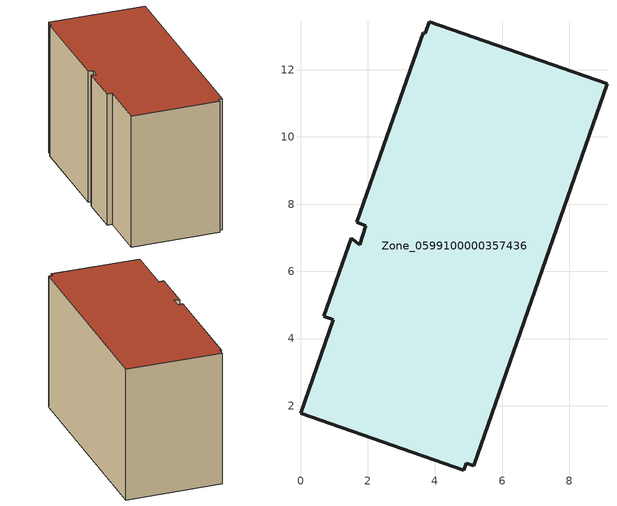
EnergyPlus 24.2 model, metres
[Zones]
Zone_0599100000357436
 floor ground (C_G): 3.72,13.08 3.83,13.43 9.12,11.59 5.16,0.22 4.94,0.29 4.86,0.08 0,1.77 0.97,4.57 0.7,4.66 1.51,6.98 1.76,6.79 1.94,7.35 1.67,7.45 3.65,13.1 z0
 wall outside (C_F): 1.51,6.98 0.7,4.66 0.97,4.57 0,1.77 4.86,0.08 4.94,0.29 5.16,0.22 9.12,11.59 3.83,13.43 3.72,13.08 3.65,13.1 1.67,7.45 1.94,7.35 1.76,6.79 1.51,6.98 z0:7.97
 roof outside (C_R): 3.83,13.43 3.72,13.08 3.65,13.1 1.67,7.45 1.94,7.35 1.76,6.79 1.51,6.98 0.7,4.66 0.97,4.57 0,1.77 4.86,0.08 4.94,0.29 5.16,0.22 9.12,11.59 z7.97
[BUILDING]
Pand.0599100000357436: North Axis=0; Terrain=City; Loads Convergence Tolerance Value=0.04; Temperature Convergence Tolerance Value=0.4; Solar Distribution=FullExterior; Maximum Number of Warmup Days=25; Minimum Number of Warmup Days=1
[Site:Location]
Rotterdam.The.Hague.AP_ZH_NLD Design_Conditions: Latitude=51.96; Longitude=4.45; Time Zone=1; Elevation=-4.5
[SITE:GROUNDTEMPERATURE:BUILDINGSURFACE]
18, 18, 18, 18, 18, 18, 18, 18, 18, 18, 18, 18
[MATERIAL] Thermal Absorptance=0.9; Solar Absorptance=0.7; Visible Absorptance=0.7
Name | Roughness | Thickness | Conductivity | Density | Specific Heat
G.TC.1992-2005 | MediumSmooth | 0.15 | 0.06 | 540 | 1210
F.TC.1992-2005 | Rough | 0.3 | 0.12 | 1920 | 840
R.TC.1992-2005 | MediumRough | 0.2 | 0.08 | 1500 | 1000
[CONSTRUCTION]
C_G: G.TC.1992-2005
C_F: F.TC.1992-2005
C_R: R.TC.1992-2005
[ZONE]
Zone_0599100000357436: Type=1; Multiplier=1; Ceiling Height=Autocalculate; Volume=Autocalculate; Floor Area=autocalculate; Part of Total Floor Area=Yes
[ZONEINFILTRATION:DESIGNFLOWRATE]
Infil_Zone_0599100000357436: Zone or ZoneList or Space or SpaceList=Zone_0599100000357436; Schedule=AlwaysOn; Design Flow Rate Calculation Method=Flow/Area; Flow Rate per Floor Area=0.0015; Constant Term Coefficient=1; Temperature Term Coefficient=0; Velocity Term Coefficient=0; Velocity Squared Term Coefficient=0
[HVACTEMPLATE:ZONE:IDEALLOADSAIRSYSTEM]
Zone_0599100000357436: Maximum Heating Supply Air Temperature=50; Minimum Cooling Supply Air Temperature=13; Maximum Heating Supply Air Humidity Ratio=0.0156; Minimum Cooling Supply Air Humidity Ratio=0.0077; Heating Limit=NoLimit; Cooling Limit=NoLimit; Dehumidification Control Type=ConstantSensibleHeatRatio; Cooling Sensible Heat Ratio=0.7; Dehumidification Setpoint=60; Humidification Control Type=None; Humidification Setpoint=30; Outdoor Air Method=None; Outdoor Air Flow Rate per Person=0.00944; Outdoor Air Flow Rate per Zone Floor Area=0; Outdoor Air Flow Rate per Zone=0; Demand Controlled Ventilation Type=None; Outdoor Air Economizer Type=NoEconomizer; Heat Recovery Type=None; Sensible Heat Recovery Effectiveness=0.7; Latent Heat Recovery Effectiveness=0.65
[ZONECONTROL:THERMOSTAT]
ThermostatControl_Zone_0599100000357436: Zone or ZoneList=Zone_0599100000357436; Control Type Schedule=DualSetpointControlType; Control 1=Thermostat_Zone_0599100000357436; Temperature Difference Between Cutout And Setpoint=0
[THERMOSTATSETPOINT:DUALSETPOINT]
Thermostat_Zone_0599100000357436: Heating Setpoint Temperature Schedule=HeatingSetpoint_Zone_0599100000357436; Cooling Setpoint Temperature Schedule=CoolingSetpoint_Zone_0599100000357436
[SCHEDULE:COMPACT]
HeatingSetpoint_Zone_0599100000357436: Through: 12/31, For: AllDays, Until: 24:00, 21
CoolingSetpoint_Zone_0599100000357436: Through: 12/31, For: AllDays, Until: 24:00, 24
DualSetpointControlType: Through: 12/31, For: AllDays, Until: 24:00, 4
AlwaysOn: Through: 12/31, For: AllDays, Until: 24:00, 1
